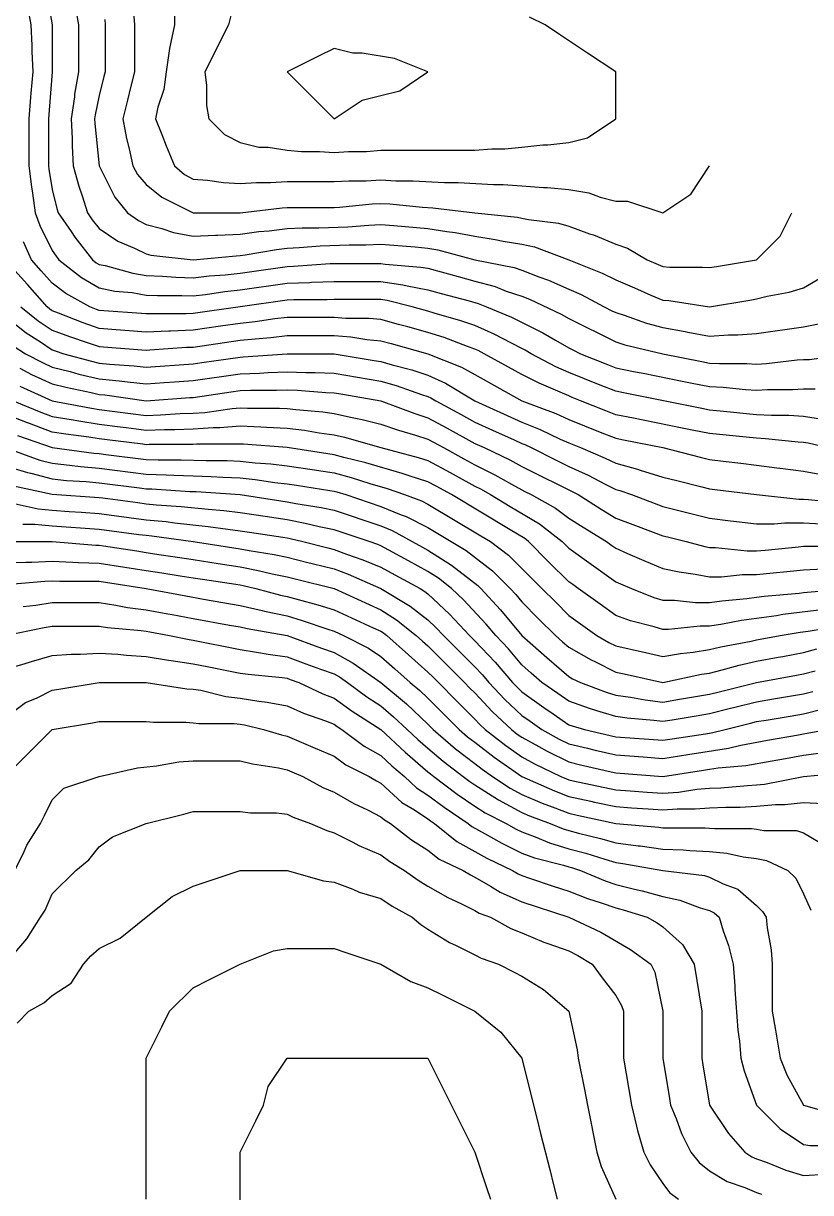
# Model space of a CAD drawing. Header units: inches. Extents: x 794995 to 811195, y 2485918 to 2508058.
# Drawn here: x 804547 to 805050, y 2506113 to 2506859 of the extents above; entities that cross this region are included whole.
import ezdxf

# ---------------------------------------------------------------- set-up
doc = ezdxf.new("R2010")
doc.units = ezdxf.units.IN
doc.header["$MEASUREMENT"] = 0
doc.layers.add('contour', color=7, linetype='Continuous')

msp = doc.modelspace()

# ---------------------------------------------------------------- linework, layer by layer
at = {"layer": 'contour'}
for points in [[(804560.54, 2506883.75), (804565.16, 2506858.36), (804565.16, 2506828.36), (804562.66, 2506798.36), (804562.66, 2506768.36), (804562.94, 2506766.14), (804565.16, 2506753.36), (804568.02, 2506741.22), (804568.91, 2506738.36), (804577.16, 2506726.36), (804579.56, 2506722.76), (804590.87, 2506708.36), (804593.28, 2506706.49), (804595.16, 2506705.36), (804598.91, 2506704.61), (804616.59, 2506699.79), (804625.16, 2506698.36), (804635.59, 2506697.93), (804644.05, 2506697.25), (804655.16, 2506696.82), (804665.5, 2506698.02), (804675.56, 2506698.76), (804685.16, 2506699.79), (804692.66, 2506700.86), (804715.16, 2506704.08), (804719.3, 2506704.22), (804742.76, 2506705.96), (804745.16, 2506706.05), (804775.16, 2506706.05), (804777.89, 2506705.63), (804800.54, 2506703.75), (804805.16, 2506702.91), (804824.45, 2506697.65), (804835.16, 2506694.72), (804848.02, 2506691.22), (804855.16, 2506688.36), (804865.16, 2506685.03), (804869.96, 2506683.16), (804890.36, 2506673.56), (804895.16, 2506670.86), (804925.16, 2506655.86), (804930.87, 2506654.08), (804955.16, 2506648.36), (804980.16, 2506643.36), (804985.16, 2506642.36), (804991.47, 2506642.05), (805008.84, 2506642.05), (805015.16, 2506641.69), (805021.47, 2506642.05), (805041.16, 2506644.36), (805045.16, 2506644.61), (805048.91, 2506644.61), (805075.16, 2506648.36)], [(804643.16, 2506888.36), (804643.16, 2506858.36), (804640.16, 2506843.36), (804638.02, 2506828.36), (804636.41, 2506817.11), (804632.66, 2506805.86), (804631.16, 2506798.36), (804635.16, 2506788.36), (804638.02, 2506781.22), (804643.16, 2506768.36), (804649.7, 2506762.91), (804655.16, 2506759.79), (804664.39, 2506759.13), (804674.57, 2506757.77), (804685.16, 2506757.11), (804695.75, 2506757.77), (804704.57, 2506757.77), (804715.16, 2506758.36), (804745.16, 2506758.36), (804754.63, 2506758.89), (804765.69, 2506758.89), (804775.16, 2506759.36), (804784.63, 2506758.89), (804795.69, 2506758.89), (804815.75, 2506757.77), (804824.57, 2506757.77), (804847.16, 2506756.36), (804853.16, 2506756.36), (804865.16, 2506755.5), (804879.01, 2506754.52), (804881.31, 2506754.52), (804895.16, 2506753.36), (804908.02, 2506751.22), (804915.16, 2506748.36), (804925.16, 2506745.86), (804932.66, 2506745.86), (804955.16, 2506738.36), (804973.16, 2506750.36), (804985.16, 2506768.36)], [(804549.01, 2506872.21), (804551.52, 2506858.36), (804552.12, 2506845.32), (804552.12, 2506841.4), (804552.66, 2506828.36), (804551.52, 2506814.72), (804551.31, 2506812.21), (804550.16, 2506798.36), (804550.16, 2506768.36), (804551.83, 2506755.03), (804552.53, 2506750.99), (804554.25, 2506738.36), (804557.16, 2506730.36), (804565.16, 2506714.36), (804567.56, 2506710.76), (804569.45, 2506708.36), (804583.91, 2506697.11), (804595.16, 2506690.36), (804605.16, 2506688.36), (804616.16, 2506687.36), (804625.16, 2506685.86), (804632.36, 2506685.56), (804647.96, 2506685.56), (804655.16, 2506685.28), (804662.98, 2506686.19), (804675.48, 2506688.04), (804685.16, 2506689.08), (804715.16, 2506693.36), (804729.64, 2506693.88), (804730.76, 2506693.96), (804745.16, 2506694.52), (804775.16, 2506694.52), (804789.16, 2506692.36), (804791.83, 2506691.69), (804805.16, 2506689.27), (804813.73, 2506686.93), (804831.41, 2506682.11), (804837.3, 2506680.5), (804842.66, 2506678.36), (804858.49, 2506671.69), (804878.49, 2506661.69), (804886.59, 2506656.93), (804895.16, 2506652.11), (804897.66, 2506650.86), (804902.66, 2506648.36), (804918.73, 2506641.93), (804925.16, 2506639.36), (804936.41, 2506637.11), (804942.66, 2506635.86), (804967.66, 2506630.86), (804973.91, 2506629.61), (804985.16, 2506627.36), (804993.73, 2506626.93), (805008.1, 2506625.42), (805015.16, 2506625.03), (805022.22, 2506625.42), (805038.1, 2506625.42), (805045.16, 2506625.86), (805052.66, 2506625.86)], [(804579.44, 2506872.65), (804581.83, 2506858.36), (804581.83, 2506828.36), (804579.44, 2506814.08), (804579.28, 2506812.48), (804577.16, 2506798.36), (804577.79, 2506785.73), (804577.79, 2506780.99), (804578.49, 2506768.36), (804582.12, 2506755.32), (804584.25, 2506749.27), (804587.66, 2506738.36), (804590.71, 2506733.92), (804595.16, 2506728.36), (804607.16, 2506720.36), (804617.66, 2506715.86), (804625.16, 2506712.11), (804628.16, 2506711.36), (804655.16, 2506708.36), (804682.55, 2506710.97), (804685.16, 2506711.09), (804688.32, 2506711.52), (804708.49, 2506715.03), (804715.16, 2506715.86), (804722.98, 2506716.19), (804736.27, 2506717.25), (804754.76, 2506717.96), (804765.56, 2506717.96), (804775.16, 2506718.36), (804796.98, 2506716.54), (804805.16, 2506715.86), (804811.59, 2506714.79), (804835.16, 2506708.36), (804860.16, 2506703.36), (804865.16, 2506701.69), (804876.07, 2506697.45), (804882.12, 2506695.32), (804895.16, 2506689.61), (804902.98, 2506686.19), (804917.66, 2506678.36), (804922.66, 2506675.86), (804925.16, 2506674.61), (804930.61, 2506672.91), (804944.72, 2506667.93), (804955.16, 2506665.03), (804969.44, 2506662.65), (804971.31, 2506662.21), (804985.16, 2506659.61), (804997.16, 2506660.36), (805003.16, 2506660.36), (805015.16, 2506661.22), (805045.16, 2506665.5), (805055.75, 2506667.77)], [(804598.69, 2506861.89), (804598.91, 2506858.36), (804598.91, 2506828.36), (804598.16, 2506825.36), (804595.16, 2506813.36), (804592.55, 2506800.97), (804592.16, 2506798.36), (804592.3, 2506795.5), (804595.16, 2506768.36), (804605.16, 2506748.36), (804613.16, 2506738.36), (804620.16, 2506733.36), (804625.16, 2506730.86), (804635.16, 2506728.36), (804642.66, 2506725.86), (804655.16, 2506723.36), (804669.44, 2506724.08), (804670.87, 2506724.08), (804685.16, 2506724.72), (804697.16, 2506726.36), (804703.73, 2506726.93), (804715.16, 2506728.36), (804724.76, 2506728.76), (804735.56, 2506728.76), (804754.05, 2506729.47), (804767.33, 2506730.54), (804775.16, 2506730.86), (804783.34, 2506730.18), (804805.16, 2506728.36), (804817.16, 2506726.36), (804822.66, 2506725.86), (804835.16, 2506723.36), (804848.2, 2506721.4), (804853.16, 2506720.36), (804865.16, 2506718.36), (804873.34, 2506716.54), (804895.16, 2506708.36), (804916.59, 2506699.79), (804925.16, 2506695.5), (804937.16, 2506690.36), (804947.66, 2506685.86), (804955.16, 2506682.65), (804959.16, 2506682.36), (804985.16, 2506678.36), (805010.87, 2506682.65), (805015.16, 2506683.36), (805021.83, 2506685.03), (805035.93, 2506687.59), (805045.16, 2506690.36), (805056.41, 2506697.11)], [(804617.16, 2506866.36), (804617.66, 2506858.36), (804617.66, 2506828.36), (804615.16, 2506818.36), (804613.16, 2506810.36), (804610.16, 2506798.36), (804612.53, 2506785.73), (804614.25, 2506779.27), (804616.59, 2506768.36), (804619.7, 2506762.91), (804625.16, 2506756.36), (804635.16, 2506748.36), (804655.16, 2506738.36), (804685.16, 2506738.36), (804712, 2506741.52), (804715.16, 2506741.69), (804745.16, 2506741.69), (804748.69, 2506741.89), (804769.44, 2506744.08), (804775.16, 2506744.36), (804780.87, 2506744.08), (804801.63, 2506741.89), (804808.32, 2506741.52), (804835.16, 2506738.36), (804862.3, 2506735.5), (804865.16, 2506735.03), (804869.45, 2506734.08), (804888.49, 2506731.69), (804895.16, 2506729.79), (804908.49, 2506725.03), (804911.04, 2506724.24), (804925.16, 2506718.36), (804932.66, 2506715.86), (804945.16, 2506708.36), (804952.16, 2506705.36), (804955.16, 2506704.08), (804959.77, 2506703.75), (804980.54, 2506703.75), (804985.16, 2506703.36), (804989.45, 2506704.08), (805015.16, 2506708.36), (805030.16, 2506723.36), (805037.66, 2506738.36)], [(804679.16, 2506864.36), (804677.66, 2506858.36), (804662.66, 2506828.36), (804663.73, 2506819.79), (804663.73, 2506806.93), (804665.16, 2506798.36), (804675.16, 2506788.36), (804685.16, 2506783.36), (804697.16, 2506780.36), (804703.16, 2506780.36), (804715.16, 2506778.36), (804724.39, 2506777.59), (804735.93, 2506777.59), (804745.16, 2506776.93), (804754.39, 2506777.59), (804765.93, 2506777.59), (804775.16, 2506778.36), (804835.16, 2506778.36), (804846.07, 2506779.27), (804854.25, 2506779.27), (804865.16, 2506780.36), (804878.49, 2506781.69), (804881.83, 2506781.69), (804895.16, 2506783.36), (804907.16, 2506786.36), (804925.16, 2506798.36), (804925.16, 2506828.36), (804907.16, 2506840.36), (804889.16, 2506852.36), (804880.16, 2506858.36), (804870.16, 2506863.36)], [(805057.16, 2506606.36), (805045.16, 2506608.36), (805035.69, 2506608.89), (805024.63, 2506608.89), (805015.16, 2506609.36), (804991.83, 2506611.69), (804985.16, 2506612.36), (804980.16, 2506613.36), (804930.16, 2506623.36), (804925.16, 2506624.36), (804915.16, 2506628.36), (804895.16, 2506636.36), (804886.88, 2506640.09), (804871.16, 2506648.36), (804867.38, 2506650.58), (804865.16, 2506651.69), (804858.49, 2506655.03), (804847.57, 2506660.78), (804835.16, 2506666.36), (804826.27, 2506669.47), (804809.16, 2506674.36), (804805.16, 2506675.63), (804795.16, 2506678.36), (804779.16, 2506682.36), (804775.16, 2506682.98), (804745.16, 2506682.98), (804740.71, 2506682.81), (804719.6, 2506682.81), (804715.16, 2506682.65), (804685.16, 2506678.36), (804655.16, 2506674.08), (804650.71, 2506673.92), (804629.6, 2506673.92), (804625.16, 2506673.75), (804595.16, 2506676.05), (804593.45, 2506676.65), (804589.16, 2506678.36), (804573.73, 2506686.93), (804565.16, 2506693.36), (804558.1, 2506701.3), (804551.83, 2506708.36), (804546.7, 2506719.9)], [(805072.3, 2506585.5), (805048.02, 2506591.22), (805045.16, 2506591.69), (805041.63, 2506591.89), (805020.87, 2506594.08), (805015.16, 2506594.36), (805008.49, 2506595.03), (804985.16, 2506597.36), (804973.91, 2506599.61), (804967.66, 2506600.86), (804942.66, 2506605.86), (804936.41, 2506607.11), (804925.16, 2506609.36), (804918.73, 2506611.93), (804902.66, 2506618.36), (804897.3, 2506620.5), (804895.16, 2506621.36), (804889.7, 2506623.82), (804876.27, 2506629.47), (804865.16, 2506635.03), (804856.59, 2506639.79), (804841.16, 2506648.36), (804837.23, 2506650.43), (804835.16, 2506651.36), (804830.54, 2506652.98), (804815.5, 2506658.71), (804805.16, 2506662), (804792.3, 2506665.5), (804786.41, 2506667.11), (804775.16, 2506670.18), (804767.66, 2506670.86), (804752.66, 2506670.86), (804745.16, 2506671.44), (804715.16, 2506671.44), (804707.33, 2506670.54), (804694.84, 2506668.68), (804685.16, 2506667.65), (804672.66, 2506665.86), (804655.16, 2506663.36), (804640.68, 2506662.84), (804639.56, 2506662.76), (804625.16, 2506662.21), (804595.16, 2506664.52), (804584.87, 2506668.08), (804569.16, 2506674.36), (804565.16, 2506675.86), (804563.66, 2506676.86), (804561.83, 2506678.36), (804549.28, 2506692.48), (804535.16, 2506708.36)], [(804545.16, 2506678.36), (804556.16, 2506669.36), (804565.16, 2506663.36), (804576.07, 2506659.27), (804588.1, 2506655.42), (804595.16, 2506652.98), (804625.16, 2506650.67), (804627.56, 2506650.76), (804651.02, 2506652.5), (804655.16, 2506652.65), (804685.16, 2506656.93), (804694.76, 2506657.96), (804704.81, 2506658.71), (804715.16, 2506659.9), (804745.16, 2506659.9), (804755.87, 2506659.08), (804766.16, 2506657.36), (804775.16, 2506656.54), (804781.59, 2506654.79), (804805.16, 2506648.36), (804826.59, 2506639.79), (804835.16, 2506635.03), (804845.87, 2506629.08), (804865.16, 2506618.36), (804886.88, 2506610.09), (804895.16, 2506606.36), (804915.16, 2506598.36), (804925.16, 2506594.36), (804930.16, 2506593.36), (804955.16, 2506588.36), (804979.16, 2506582.36), (804985.16, 2506580.86), (804993.73, 2506579.79), (805005.16, 2506578.36), (805015.16, 2506577.11), (805028.02, 2506575.5), (805031.83, 2506575.03), (805045.16, 2506573.36), (805057.79, 2506570.99)], [(804535.16, 2506672.36), (804548.49, 2506661.69), (804557.66, 2506655.86), (804565.16, 2506650.86), (804566.98, 2506650.18), (804572.66, 2506648.36), (804590.29, 2506643.5), (804595.16, 2506642.36), (804601.83, 2506641.69), (804617.42, 2506640.62), (804625.16, 2506639.79), (804655.16, 2506641.93), (804660.78, 2506642.74), (804685.16, 2506646.22), (804687.23, 2506646.29), (804715.16, 2506648.36), (804745.16, 2506648.36), (804770.87, 2506644.08), (804775.16, 2506643.36), (804782.22, 2506641.3), (804794.81, 2506638.02), (804805.16, 2506634.72), (804816.41, 2506629.61), (804835.16, 2506618.36), (804865.16, 2506604.72), (804876.77, 2506599.97), (804889.7, 2506593.82), (804895.16, 2506591.36), (804897.3, 2506590.5), (804902.66, 2506588.36), (804918.49, 2506581.69), (804925.16, 2506578.36), (804939.01, 2506574.52), (804940.87, 2506574.08), (804955.16, 2506569.61), (804964.16, 2506567.36), (804980.16, 2506563.36), (804985.16, 2506562.11), (804988.49, 2506561.69), (805015.16, 2506558.36), (805042.16, 2506555.36), (805045.16, 2506555.36), (805048.32, 2506555.2), (805069.94, 2506553.14)], [(804540.16, 2506653.36), (804548.02, 2506648.36), (804559.31, 2506642.51), (804565.16, 2506639.79), (804576.59, 2506636.93), (804582.19, 2506635.39), (804595.16, 2506632.36), (804607.89, 2506631.09), (804613.16, 2506630.36), (804625.16, 2506629.08), (804636.7, 2506629.9), (804643.16, 2506630.36), (804655.16, 2506631.22), (804685.16, 2506635.5), (804697.57, 2506635.95), (804703.16, 2506636.36), (804715.16, 2506636.82), (804727.16, 2506636.36), (804733.16, 2506636.36), (804745.16, 2506635.86), (804775.16, 2506630.86), (804784.84, 2506628.04), (804801.16, 2506622.36), (804805.16, 2506621.09), (804807.03, 2506620.24), (804810.16, 2506618.36), (804826.34, 2506609.54), (804835.16, 2506604.72), (804846.41, 2506599.61), (804860.16, 2506593.36), (804865.16, 2506591.09), (804867.09, 2506590.3), (804871.16, 2506588.36), (804887.16, 2506580.36), (804895.16, 2506576.36), (804907.57, 2506570.78), (804918.49, 2506565.03), (804925.16, 2506561.69), (804927.77, 2506560.97), (804935.16, 2506558.36), (804949.7, 2506552.91), (804955.16, 2506550.86), (804973.16, 2506546.36), (804985.16, 2506543.36), (804998.49, 2506541.69), (805002.3, 2506541.22), (805015.16, 2506539.61), (805026.41, 2506539.61), (805033.16, 2506540.36), (805045.16, 2506540.36), (805056.59, 2506539.79)], [(804544.39, 2506639.13), (804551.99, 2506635.19), (804565.16, 2506629.08), (804573.73, 2506626.93), (804589.94, 2506623.58), (804595.16, 2506622.36), (804598.8, 2506622), (804625.16, 2506618.36), (804653.16, 2506620.36), (804655.16, 2506620.5), (804679.53, 2506623.99), (804685.16, 2506624.79), (804691.83, 2506625.03), (804708.49, 2506625.03), (804715.16, 2506625.28), (804721.83, 2506625.03), (804739.94, 2506623.58), (804745.16, 2506623.36), (804749.45, 2506622.65), (804775.16, 2506618.36), (804796.88, 2506610.09), (804805.16, 2506607.45), (804817.51, 2506600.71), (804835.16, 2506591.09), (804841.16, 2506588.36), (804857.42, 2506580.62), (804865.16, 2506576.36), (804877.16, 2506570.36), (804889.16, 2506564.36), (804895.16, 2506561.36), (804897.23, 2506560.43), (804901.16, 2506558.36), (804915.93, 2506549.13), (804925.16, 2506543.36), (804936.07, 2506539.27), (804949.16, 2506534.36), (804955.16, 2506532.11), (804958.16, 2506531.36), (804970.16, 2506528.36), (804982, 2506525.2), (804985.16, 2506524.61), (804988.91, 2506524.61), (805009.16, 2506522.36), (805015.16, 2506522.36), (805020.61, 2506522.91), (805041.83, 2506525.03), (805045.16, 2506525.36), (805048.02, 2506525.5), (805072.3, 2506525.5)], [(804544.39, 2506627.59), (804565.16, 2506618.36), (804590.29, 2506613.5), (804595.16, 2506612.74), (804625.16, 2506608.99), (804634.25, 2506609.27), (804646.88, 2506610.09), (804655.16, 2506610.36), (804662.66, 2506610.86), (804680.16, 2506613.36), (804685.16, 2506613.75), (804689.96, 2506613.56), (804710.36, 2506613.56), (804715.16, 2506613.36), (804720.87, 2506612.65), (804737.96, 2506611.16), (804745.16, 2506610.18), (804755.75, 2506607.77), (804763.16, 2506606.36), (804775.16, 2506603.36), (804786.27, 2506599.47), (804797.16, 2506596.36), (804805.16, 2506593.82), (804808.69, 2506591.89), (804815.16, 2506588.36), (804828.1, 2506581.3), (804835.16, 2506577.45), (804847.89, 2506571.09), (804858.49, 2506565.03), (804865.16, 2506561.36), (804867.16, 2506560.36), (804871.16, 2506558.36), (804886.59, 2506549.79), (804895.16, 2506543.36), (804904.39, 2506537.59), (804919.16, 2506528.36), (804922.66, 2506525.86), (804925.16, 2506524.08), (804932.66, 2506520.86), (804943.16, 2506516.36), (804955.16, 2506511.22), (804965.75, 2506508.95), (804975.93, 2506507.59), (804985.16, 2506505.86), (804992.66, 2506505.86), (805006.16, 2506507.36), (805015.16, 2506507.36), (805045.16, 2506510.36), (805057.79, 2506510.99)], [(804540.16, 2506618.36), (804557.84, 2506611.04), (804565.16, 2506608.36), (804577.16, 2506606.36), (804582.19, 2506605.39), (804595.16, 2506603.36), (804608.49, 2506601.69), (804612.3, 2506601.22), (804625.16, 2506599.61), (804636.77, 2506599.97), (804643.55, 2506599.97), (804655.16, 2506600.36), (804668.02, 2506601.22), (804672.3, 2506601.22), (804685.16, 2506602.21), (804698.49, 2506601.69), (804702.12, 2506601.4), (804715.16, 2506600.86), (804726.27, 2506599.47), (804735.69, 2506597.83), (804745.16, 2506596.54), (804751.83, 2506595.03), (804775.16, 2506588.36), (804798.95, 2506582.15), (804805.16, 2506580.18), (804819.28, 2506572.48), (804823.16, 2506570.36), (804835.16, 2506563.82), (804838.8, 2506562), (804845.16, 2506558.36), (804857.66, 2506550.86), (804876.41, 2506539.61), (804890.87, 2506528.36), (804893.02, 2506526.22), (804895.16, 2506524.08), (804925.16, 2506502.65), (804928.16, 2506501.36), (804935.16, 2506498.36), (804949.44, 2506492.65), (804955.16, 2506490.86), (804962.66, 2506490.86), (804976.16, 2506489.36), (804985.16, 2506489.36), (804992.98, 2506490.54), (805008.84, 2506492.05), (805015.16, 2506492.91), (805019.96, 2506493.56), (805042.3, 2506495.5), (805045.16, 2506495.86), (805047.38, 2506496.14), (805075.16, 2506498.36)], [(805058.49, 2506485.03), (805031.83, 2506481.69), (805027.79, 2506480.99), (805015.16, 2506479.27), (805005.56, 2506477.96), (804992.22, 2506475.42), (804985.16, 2506474.36), (804979.16, 2506474.36), (804958.91, 2506472.11), (804955.16, 2506472.11), (804949.7, 2506473.82), (804934.63, 2506477.83), (804925.16, 2506481.22), (804915.16, 2506488.36), (804901.16, 2506498.36), (804897.66, 2506500.86), (804895.16, 2506502.65), (804882.3, 2506515.5), (804869.45, 2506528.36), (804867.03, 2506530.24), (804857.66, 2506535.86), (804820.16, 2506558.36), (804810.45, 2506563.66), (804805.16, 2506566.54), (804793.16, 2506570.36), (804788.71, 2506571.91), (804765.48, 2506578.68), (804751.47, 2506582.05), (804745.16, 2506583.75), (804741.16, 2506584.36), (804715.16, 2506588.36), (804687.38, 2506590.58), (804685.16, 2506590.67), (804683.02, 2506590.5), (804657.3, 2506590.5), (804655.16, 2506590.36), (804653.22, 2506590.3), (804627.09, 2506590.3), (804625.16, 2506590.24), (804623.02, 2506590.5), (804600.16, 2506593.36), (804595.16, 2506593.99), (804588.49, 2506595.03), (804573.73, 2506596.93), (804565.16, 2506598.36), (804550.53, 2506603.73), (804549.28, 2506604.24), (804535.16, 2506609.79)], [(804542.85, 2506596.05), (804565.16, 2506588.36), (804591.73, 2506584.93), (804595.16, 2506584.61), (804599.45, 2506584.08), (804625.16, 2506580.86), (804632.9, 2506580.62), (804647.42, 2506580.62), (804663.44, 2506580.09), (804676.88, 2506580.09), (804685.16, 2506579.79), (804694.76, 2506578.76), (804704.81, 2506578.02), (804715.16, 2506576.82), (804731.16, 2506574.36), (804745.16, 2506572.21), (804756.07, 2506569.27), (804768.1, 2506565.42), (804779.03, 2506562.23), (804790.16, 2506558.36), (804801.16, 2506554.36), (804805.16, 2506552.36), (804838.91, 2506532.11), (804845.16, 2506528.36), (804856.59, 2506519.79), (804865.16, 2506511.22), (804878.02, 2506498.36), (804886.59, 2506489.79), (804895.16, 2506481.22), (804902.66, 2506475.86), (804913.16, 2506468.36), (804920.71, 2506463.92), (804925.16, 2506461.69), (804944.25, 2506457.45), (804955.16, 2506455.03), (804966.59, 2506456.93), (804974.57, 2506457.77), (804985.16, 2506459.36), (804992.36, 2506461.16), (805011.63, 2506464.83), (805015.16, 2506465.63), (805017.47, 2506466.05), (805030.16, 2506468.36), (805042.94, 2506470.58), (805048.02, 2506471.22), (805068.95, 2506474.57)], [(804535.16, 2506588.36), (804557.26, 2506580.47), (804565.16, 2506578.36), (804576.27, 2506577.25), (804583.16, 2506576.36), (804595.16, 2506575.24), (804625.16, 2506571.49), (804637.89, 2506571.09), (804642.74, 2506570.78), (804655.16, 2506570.36), (804666.77, 2506569.97), (804674.05, 2506569.47), (804685.16, 2506569.08), (804694.84, 2506568.04), (804707.33, 2506566.19), (804715.16, 2506565.28), (804721.16, 2506564.36), (804742.43, 2506561.09), (804745.16, 2506560.67), (804746.98, 2506560.18), (804752.66, 2506558.36), (804775.16, 2506550.86), (804788.02, 2506545.5), (804791.16, 2506544.36), (804805.16, 2506537.36), (804829.53, 2506522.74), (804846.41, 2506509.61), (804857.66, 2506498.36), (804861.29, 2506494.49), (804865.16, 2506489.79), (804875.87, 2506479.08), (804886.59, 2506468.36), (804891.16, 2506464.36), (804895.16, 2506460.86), (804909.56, 2506452.76), (804911.83, 2506451.69), (804925.16, 2506445.03), (804930.61, 2506443.82), (804955.16, 2506438.36), (804979.94, 2506443.58), (804985.16, 2506444.36), (804993.16, 2506446.36), (805004.05, 2506449.47), (805015.16, 2506452), (805029.01, 2506454.52), (805031.83, 2506455.03), (805045.16, 2506457.45), (805053.73, 2506459.79)], [(804535.16, 2506576.82), (804549.28, 2506572.48), (804551.52, 2506572), (804565.16, 2506568.36), (804574.25, 2506567.45), (804586.88, 2506566.64), (804595.16, 2506565.86), (804620.87, 2506562.65), (804625.16, 2506562.11), (804628.8, 2506562), (804653.09, 2506560.43), (804657.09, 2506560.3), (804685.16, 2506558.36), (804711.16, 2506554.36), (804715.16, 2506553.75), (804720.87, 2506552.65), (804736.88, 2506550.09), (804745.16, 2506548.36), (804775.16, 2506538.36), (804782.22, 2506535.42), (804795.16, 2506528.36), (804801.63, 2506524.83), (804805.16, 2506522.91), (804820.16, 2506513.36), (804837.03, 2506500.24), (804838.91, 2506498.36), (804851.61, 2506484.81), (804865.16, 2506468.36), (804881.16, 2506454.36), (804895.16, 2506442.11), (804897.56, 2506440.76), (804902.66, 2506438.36), (804918.95, 2506432.15), (804925.16, 2506430.18), (804934.63, 2506428.89), (804944.05, 2506427.25), (804955.16, 2506425.86), (804965.87, 2506427.65), (804976.16, 2506429.36), (804985.16, 2506430.86), (804991.16, 2506432.36), (805015.16, 2506438.36), (805040.54, 2506442.98), (805045.16, 2506443.82), (805052.66, 2506445.86)], [(805051.16, 2506432.36), (805045.16, 2506430.86), (805036.16, 2506429.36), (805025.87, 2506427.65), (805015.16, 2506425.86), (805001.16, 2506422.36), (804998.49, 2506421.69), (804985.16, 2506418.36), (804976.59, 2506416.93), (804961.16, 2506414.36), (804955.16, 2506413.36), (804949.44, 2506414.08), (804932.36, 2506415.56), (804925.16, 2506416.54), (804913.16, 2506420.36), (804908.49, 2506421.69), (804895.16, 2506426.36), (804888.1, 2506431.3), (804878.02, 2506438.36), (804871.16, 2506444.36), (804865.16, 2506449.61), (804856.59, 2506459.79), (804848.49, 2506468.36), (804842.43, 2506475.63), (804827.89, 2506491.09), (804820.16, 2506498.36), (804811.83, 2506505.03), (804805.16, 2506509.27), (804792.81, 2506516.01), (804775.16, 2506525.63), (804773.22, 2506526.43), (804767.66, 2506528.36), (804745.16, 2506535.86), (804735.69, 2506537.83), (804726.77, 2506539.97), (804715.16, 2506542.21), (804701.16, 2506544.36), (804685.16, 2506546.82), (804674.81, 2506548.02), (804664.76, 2506548.76), (804647.42, 2506550.62), (804631.83, 2506551.69), (804625.16, 2506552.36), (804619.87, 2506553.07), (804597.47, 2506556.05), (804595.16, 2506556.36), (804565.16, 2506558.36), (804540.45, 2506563.66)], [(804540.87, 2506552.65), (804556.07, 2506549.27), (804565.16, 2506548.36), (804575.87, 2506547.65), (804583.91, 2506547.11), (804595.16, 2506546.36), (804625.16, 2506542.36), (804637.89, 2506541.09), (804643.16, 2506540.36), (804664.84, 2506538.04), (804677.33, 2506536.19), (804685.16, 2506535.28), (804691.16, 2506534.36), (804712.43, 2506531.09), (804715.16, 2506530.67), (804717.09, 2506530.3), (804725.16, 2506528.36), (804741.16, 2506524.36), (804745.16, 2506523.36), (804753.16, 2506520.36), (804763.55, 2506516.75), (804775.16, 2506512), (804783.98, 2506507.18), (804800.16, 2506498.36), (804803.28, 2506496.49), (804805.16, 2506495.03), (804818.87, 2506482.08), (804831.83, 2506468.36), (804835.16, 2506465.03), (804848.13, 2506451.33), (804859.16, 2506438.36), (804862.08, 2506435.28), (804865.16, 2506432.36), (804879.28, 2506422.48), (804885.16, 2506418.36), (804895.16, 2506411.36), (804897.38, 2506410.58), (804905.16, 2506408.36), (804925.16, 2506403.75), (804955.16, 2506401.44), (804961.16, 2506402.36), (804982.43, 2506405.63), (804985.16, 2506406.05), (804987.16, 2506406.36), (804995.16, 2506408.36), (805011.16, 2506412.36), (805015.16, 2506413.36), (805021.16, 2506414.36), (805036.59, 2506416.93), (805045.16, 2506418.36), (805058.49, 2506421.69)], [(804546.27, 2506539.47), (804554.05, 2506539.47), (804565.16, 2506538.36), (804595.16, 2506536.36), (804620.54, 2506532.98), (804625.16, 2506532.36), (804628.8, 2506532), (804655.16, 2506528.36), (804681.16, 2506524.36), (804685.16, 2506523.75), (804690.87, 2506522.65), (804706.88, 2506520.09), (804715.16, 2506518.36), (804728.49, 2506515.03), (804731.16, 2506514.36), (804745.16, 2506510.86), (804754.25, 2506507.45), (804775.16, 2506498.36), (804793.91, 2506487.11), (804805.16, 2506478.36), (804810.3, 2506473.5), (804815.16, 2506468.36), (804825.16, 2506458.36), (804835.16, 2506448.36), (804840.02, 2506443.23), (804844.16, 2506438.36), (804854.39, 2506427.59), (804865.16, 2506417.36), (804870.45, 2506413.66), (804878.02, 2506408.36), (804889, 2506402.21), (804895.16, 2506399.13), (804907.16, 2506396.36), (804912.03, 2506395.24), (804925.16, 2506392.21), (804942.66, 2506390.86), (804955.16, 2506389.9), (804971.16, 2506392.36), (804997.16, 2506396.36), (805005.16, 2506398.36), (805022.08, 2506401.44), (805041.83, 2506405.03), (805045.16, 2506405.63), (805047.56, 2506405.96), (805060.16, 2506408.36)], [(804535.16, 2506528.36), (804565.16, 2506528.36), (804592.94, 2506526.14), (804595.16, 2506526.05), (804597.89, 2506525.63), (804619.16, 2506522.36), (804625.16, 2506521.44), (804633.34, 2506520.18), (804645.16, 2506518.36), (804655.16, 2506516.82), (804671.16, 2506514.36), (804685.16, 2506512.21), (804696.77, 2506509.97), (804705.69, 2506507.83), (804715.16, 2506505.86), (804721.16, 2506504.36), (804745.16, 2506498.36), (804775.16, 2506484.72), (804785.16, 2506478.36), (804797.66, 2506468.36), (804801.63, 2506464.83), (804805.16, 2506461.69), (804816.83, 2506450.03), (804828.49, 2506438.36), (804831.83, 2506435.03), (804835.16, 2506431.69), (804846.51, 2506419.71), (804858.49, 2506408.36), (804862.23, 2506405.43), (804865.16, 2506403.36), (804876.07, 2506397.45), (804881.31, 2506394.52), (804895.16, 2506387.59), (804902.66, 2506385.86), (804922.16, 2506381.36), (804925.16, 2506380.67), (804955.16, 2506378.36), (804981.16, 2506382.36), (804985.16, 2506382.98), (804990.61, 2506383.82), (805008.24, 2506385.28), (805025.16, 2506388.36), (805033.62, 2506389.9), (805045.16, 2506392), (805059.56, 2506393.96)], [(804535.16, 2506514.72), (804548.2, 2506515.32), (804552.12, 2506515.32), (804565.16, 2506515.86), (804578.2, 2506515.32), (804581.83, 2506515.03), (804595.16, 2506514.52), (804611.52, 2506512), (804625.16, 2506509.9), (804635.16, 2506508.36), (804646.98, 2506506.54), (804655.16, 2506505.28), (804661.16, 2506504.36), (804682.43, 2506501.09), (804685.16, 2506500.67), (804687.09, 2506500.3), (804695.16, 2506498.36), (804711.02, 2506494.22), (804715.16, 2506493.36), (804722.22, 2506491.3), (804734.81, 2506488.02), (804745.16, 2506484.72), (804756.41, 2506479.61), (804770.16, 2506473.36), (804775.16, 2506471.09), (804776.83, 2506470.03), (804778.91, 2506468.36), (804792.81, 2506456.01), (804805.16, 2506445.03), (804808.49, 2506441.69), (804811.83, 2506438.36), (804823.49, 2506426.69), (804835.16, 2506415.03), (804838.4, 2506411.6), (804841.83, 2506408.36), (804854.91, 2506398.12), (804865.16, 2506390.86), (804873.27, 2506386.47), (804890.16, 2506378.36), (804893.62, 2506376.82), (804895.16, 2506376.22), (804897.89, 2506375.63), (804925.16, 2506369.79), (804934.39, 2506369.13), (804945.16, 2506368.36), (804955.16, 2506367.65), (804965.16, 2506368.36), (804976.98, 2506370.18), (804985.16, 2506370.86), (804992.36, 2506371.16), (805009.44, 2506372.65), (805015.16, 2506372.91), (805020.16, 2506373.36), (805045.16, 2506378.36), (805072.55, 2506380.97)], [(804538.02, 2506501.22), (804560.36, 2506503.16), (804565.16, 2506503.36), (804569.96, 2506503.16), (804590.36, 2506503.16), (804595.16, 2506502.98), (804599.16, 2506502.36), (804625.16, 2506498.36), (804650.54, 2506493.75), (804661.83, 2506491.69), (804685.16, 2506487.45), (804699.28, 2506484.24), (804700.68, 2506483.88), (804715.16, 2506480.86), (804724.84, 2506478.04), (804741.16, 2506472.36), (804745.16, 2506471.09), (804751.16, 2506468.36), (804767.16, 2506460.36), (804775.16, 2506455.03), (804783.98, 2506447.18), (804793.91, 2506438.36), (804800.02, 2506433.22), (804805.16, 2506428.36), (804815.16, 2506418.36), (804825.16, 2506408.36), (804830.54, 2506403.75), (804835.16, 2506400.18), (804847.47, 2506390.67), (804865.16, 2506378.36), (804885.93, 2506369.13), (804895.16, 2506365.5), (804909.28, 2506362.48), (804911.52, 2506362), (804925.16, 2506359.08), (804935.16, 2506358.36), (804945.93, 2506357.59), (804955.16, 2506356.93), (804964.39, 2506357.59), (804975.93, 2506357.59), (804985.16, 2506358.36), (804995.59, 2506358.8), (805004.72, 2506358.8), (805015.16, 2506359.27), (805027.16, 2506360.36), (805033.16, 2506360.36), (805045.16, 2506361.69), (805057.79, 2506360.99)], [(804546.59, 2506486.93), (804554.57, 2506487.77), (804565.16, 2506489.36), (804595.16, 2506489.36), (804605.75, 2506487.77), (804613.16, 2506486.36), (804625.16, 2506484.72), (804639.01, 2506482.21), (804641.83, 2506481.69), (804655.16, 2506479.27), (804678.49, 2506475.03), (804685.16, 2506473.82), (804689.6, 2506472.81), (804715.16, 2506468.36), (804737.16, 2506460.36), (804745.16, 2506457.45), (804757.51, 2506450.71), (804775.16, 2506438.36), (804791.44, 2506424.65), (804805.16, 2506411.69), (804808.49, 2506408.36), (804822.85, 2506396.05), (804835.16, 2506386.54), (804839.77, 2506382.98), (804846.41, 2506378.36), (804857.66, 2506370.86), (804865.16, 2506366.82), (804878.13, 2506361.33), (804884.57, 2506358.95), (804895.16, 2506354.79), (804900.45, 2506353.66), (804925.16, 2506348.36), (804952.76, 2506345.96), (804955.16, 2506345.63), (804958.02, 2506345.5), (804982.3, 2506345.5), (804985.16, 2506345.36), (804988.49, 2506345.03), (805011.83, 2506345.03), (805015.16, 2506344.61), (805019.77, 2506343.75), (805040.54, 2506343.75), (805045.16, 2506342.36), (805060.16, 2506333.36)], [(804535.16, 2506468.36), (804559.94, 2506473.58), (804565.16, 2506474.36), (804595.16, 2506474.36), (804600.38, 2506473.58), (804622, 2506471.52), (804625.16, 2506471.09), (804627.47, 2506470.67), (804640.16, 2506468.36), (804652.55, 2506465.75), (804655.16, 2506465.36), (804685.16, 2506459.36), (804695.75, 2506457.77), (804703.16, 2506456.36), (804715.16, 2506454.72), (804727.16, 2506450.36), (804736.59, 2506446.93), (804745.16, 2506443.82), (804748.69, 2506441.89), (804753.73, 2506438.36), (804766.07, 2506429.27), (804775.16, 2506423.36), (804783.27, 2506416.47), (804791.83, 2506408.36), (804798.67, 2506401.87), (804805.16, 2506396.36), (804814.89, 2506388.09), (804827.66, 2506378.36), (804831.92, 2506375.12), (804835.16, 2506372.91), (804850.16, 2506363.36), (804865.16, 2506355.28), (804870.02, 2506353.23), (804883.16, 2506348.36), (804891.63, 2506344.83), (804895.16, 2506343.75), (804901.47, 2506342.05), (804915.48, 2506338.68), (804925.16, 2506335.86), (804939.44, 2506334.08), (804940.76, 2506333.96), (804955.16, 2506332), (804968.2, 2506331.4), (804972.53, 2506330.99), (804985.16, 2506330.36), (804996.07, 2506329.27), (805006.59, 2506326.93), (805015.16, 2506325.86), (805021.47, 2506324.68), (805035.16, 2506318.36), (805040.16, 2506313.36), (805045.16, 2506303.36), (805049.77, 2506292.98)], [(804535.16, 2506446.93), (804547.16, 2506450.36), (804551.83, 2506451.69), (804565.16, 2506455.5), (804577.16, 2506456.36), (804583.16, 2506456.36), (804595.16, 2506457.11), (804607.16, 2506456.36), (804612.53, 2506455.73), (804625.16, 2506455.03), (804639.44, 2506452.65), (804641.04, 2506452.48), (804655.16, 2506450.36), (804665.16, 2506448.36), (804677.66, 2506445.86), (804685.16, 2506444.36), (804690.38, 2506443.58), (804712, 2506441.52), (804715.16, 2506441.09), (804717.16, 2506440.36), (804722.66, 2506438.36), (804737.96, 2506431.16), (804745.16, 2506428.36), (804756.77, 2506419.97), (804775.16, 2506408.36), (804790.56, 2506393.77), (804805.16, 2506381.36), (804806.78, 2506379.98), (804808.91, 2506378.36), (804823.81, 2506367.01), (804835.16, 2506359.27), (804841.83, 2506355.03), (804855.16, 2506348.36), (804861.52, 2506344.72), (804865.16, 2506342.91), (804873.73, 2506339.79), (804882.81, 2506336.01), (804895.16, 2506332.21), (804906.07, 2506329.27), (804918.1, 2506325.42), (804925.16, 2506323.36), (804929.6, 2506322.81), (804955.16, 2506318.36), (804981.83, 2506315.03), (804985.16, 2506314.08), (804993.73, 2506309.79), (805003.16, 2506306.36), (805015.16, 2506295.86), (805018.91, 2506292.11), (805021.16, 2506288.36), (805021.83, 2506281.69), (805024.39, 2506267.59), (805025.16, 2506258.36), (805025.16, 2506228.36), (805027.16, 2506216.36), (805030.16, 2506198.36), (805034.57, 2506187.77), (805045.16, 2506168.36), (805068.49, 2506161.69)], [(804535.16, 2506415.86), (804548.02, 2506425.5), (804555.16, 2506428.36), (804565.16, 2506433.36), (804569.45, 2506434.08), (804595.16, 2506438.36), (804625.16, 2506438.36), (804651.16, 2506434.36), (804655.16, 2506434.08), (804660.16, 2506433.36), (804676.16, 2506429.36), (804685.16, 2506428.36), (804697.16, 2506426.36), (804702.53, 2506425.73), (804715.16, 2506423.36), (804725.59, 2506418.8), (804739.7, 2506413.82), (804745.16, 2506411.69), (804747.09, 2506410.3), (804750.16, 2506408.36), (804764.45, 2506397.65), (804775.16, 2506391.69), (804782.02, 2506385.22), (804790.16, 2506378.36), (804797.89, 2506371.09), (804805.16, 2506366.36), (804815.44, 2506358.65), (804830.87, 2506348.36), (804833.22, 2506346.43), (804841.83, 2506341.69), (804852.43, 2506335.63), (804865.16, 2506329.27), (804873.16, 2506326.36), (804891.83, 2506321.69), (804895.16, 2506320.67), (804896.98, 2506320.18), (804902.66, 2506318.36), (804918.49, 2506311.69), (804925.16, 2506309.36), (804937.16, 2506306.36), (804942.12, 2506305.32), (804955.16, 2506301.69), (804966.07, 2506299.27), (804979.16, 2506294.36), (804985.16, 2506292.65), (804988.02, 2506291.22), (804991.16, 2506288.36), (804993.73, 2506279.79), (804997.16, 2506270.36), (805000.16, 2506258.36), (805001.31, 2506244.52), (805001.31, 2506242.21), (805003.16, 2506216.36), (805004.25, 2506209.27), (805005.16, 2506198.36), (805007.16, 2506190.36), (805015.16, 2506168.36), (805030.16, 2506153.36), (805045.16, 2506143.36), (805049.45, 2506142.65), (805070.87, 2506142.65)], [(804535.16, 2506378.36), (804565.16, 2506408.36), (804590.87, 2506412.65), (804595.16, 2506413.36), (804625.16, 2506413.36), (804629.77, 2506412.98), (804650.54, 2506412.98), (804655.16, 2506412.65), (804658.91, 2506412.11), (804681.41, 2506412.11), (804685.16, 2506411.69), (804688.02, 2506411.22), (804700.16, 2506408.36), (804711.63, 2506404.83), (804715.16, 2506404.08), (804722.66, 2506400.86), (804733.16, 2506396.36), (804745.16, 2506391.22), (804752.66, 2506385.86), (804767.66, 2506378.36), (804772.3, 2506375.5), (804775.16, 2506374.08), (804788.49, 2506361.69), (804796.59, 2506356.93), (804805.16, 2506351.36), (804806.87, 2506350.08), (804809.45, 2506348.36), (804823.55, 2506336.75), (804842.9, 2506326.1), (804859.16, 2506318.36), (804862.85, 2506316.05), (804865.16, 2506315.03), (804870.16, 2506313.36), (804885.16, 2506308.36), (804895.16, 2506305.03), (804907.16, 2506300.36), (804915.93, 2506297.59), (804925.16, 2506294.36), (804929.96, 2506293.16), (804945.16, 2506288.36), (804951.63, 2506284.83), (804955.16, 2506282.36), (804967.79, 2506270.99), (804975.16, 2506258.36), (804980.16, 2506228.36), (804980.16, 2506198.36), (804980.87, 2506194.08), (804985.16, 2506168.36), (804997.16, 2506150.36), (805007.66, 2506138.36), (805012.16, 2506135.36), (805015.16, 2506134.08), (805021.83, 2506131.69), (805033.73, 2506126.93), (805045.16, 2506123.36), (805059.28, 2506124.24)], [(804541.16, 2506318.36), (804547.16, 2506330.36), (804549.01, 2506334.52), (804557.66, 2506348.36), (804560.16, 2506353.36), (804565.16, 2506363.36), (804572.66, 2506370.86), (804595.16, 2506378.36), (804619.7, 2506383.82), (804631.83, 2506385.03), (804645.93, 2506387.59), (804655.16, 2506388.36), (804685.16, 2506388.36), (804693.16, 2506386.36), (804709.7, 2506383.82), (804715.16, 2506382.65), (804718.16, 2506381.36), (804725.16, 2506378.36), (804738.1, 2506371.3), (804745.16, 2506368.36), (804757.79, 2506360.99), (804766.59, 2506356.93), (804775.16, 2506352.65), (804777.38, 2506350.58), (804781.16, 2506348.36), (804794.72, 2506337.93), (804805.16, 2506331.22), (804812.36, 2506325.56), (804827.66, 2506318.36), (804832.3, 2506315.5), (804835.16, 2506314.08), (804845.16, 2506308.36), (804851.31, 2506304.52), (804865.16, 2506298.36), (804895.16, 2506288.36), (804915.69, 2506278.89), (804934.63, 2506267.83), (804947.66, 2506258.36), (804950.16, 2506253.36), (804955.16, 2506228.36), (804955.16, 2506198.36), (804959.45, 2506172.65), (804960.16, 2506168.36), (804963.73, 2506159.79), (804967.16, 2506150.36), (804973.16, 2506138.36), (804978.49, 2506131.69), (804985.16, 2506126.36), (804996.41, 2506119.61), (805007.66, 2506115.86), (805015.16, 2506112.65), (805018.32, 2506111.52)], [(804535.16, 2506258.36), (804549.01, 2506274.52), (804557.66, 2506288.36), (804560.54, 2506292.98), (804565.16, 2506303.36), (804580.16, 2506318.36), (804588.49, 2506325.03), (804595.16, 2506333.36), (804603.73, 2506339.79), (804625.16, 2506348.36), (804649.16, 2506354.36), (804655.16, 2506355.86), (804685.16, 2506355.86), (804691.83, 2506355.03), (804708.49, 2506355.03), (804715.16, 2506354.36), (804719.16, 2506352.36), (804730.16, 2506348.36), (804740.54, 2506343.75), (804745.16, 2506342.36), (804757.16, 2506336.36), (804761.04, 2506334.24), (804775.16, 2506328.36), (804780.87, 2506324.08), (804790.16, 2506318.36), (804798.84, 2506312.05), (804805.16, 2506308.36), (804817.79, 2506300.99), (804826.59, 2506296.93), (804835.16, 2506292.65), (804837.89, 2506291.09), (804845.16, 2506288.36), (804858.1, 2506281.3), (804865.16, 2506278.36), (804879.28, 2506272.48), (804881.83, 2506271.69), (804895.16, 2506266.93), (804900.87, 2506264.08), (804910.16, 2506258.36), (804916.59, 2506249.79), (804925.16, 2506238.36), (804928.91, 2506232.11), (804930.16, 2506228.36), (804930.16, 2506198.36), (804935.16, 2506168.36), (804938.49, 2506155.03), (804939.01, 2506152.21), (804943.16, 2506138.36), (804947.16, 2506130.36), (804955.16, 2506118.36), (804959.45, 2506112.65), (804965.16, 2506108.36)], [(804542.66, 2506220.86), (804550.16, 2506228.36), (804559.7, 2506233.82), (804565.16, 2506238.36), (804577.16, 2506246.36), (804585.16, 2506258.36), (804589.7, 2506263.82), (804595.16, 2506268.36), (804608.49, 2506275.03), (804625.16, 2506288.36), (804641.83, 2506301.69), (804655.16, 2506308.36), (804685.16, 2506318.36), (804715.16, 2506318.36), (804738.49, 2506311.69), (804745.16, 2506310.86), (804757.16, 2506306.36), (804761.31, 2506304.52), (804775.16, 2506300.36), (804782.22, 2506295.42), (804795.16, 2506288.36), (804800.54, 2506283.75), (804805.16, 2506280.86), (804819.01, 2506272.21), (804823.16, 2506270.36), (804835.16, 2506264.36), (804839.16, 2506262.36), (804850.16, 2506258.36), (804860.16, 2506253.36), (804865.16, 2506250.86), (804879.01, 2506242.21), (804895.16, 2506228.36), (804900.61, 2506203.82), (804901.16, 2506198.36), (804905.16, 2506178.36), (804907.16, 2506168.36), (804913.16, 2506138.36), (804915.93, 2506129.13), (804925.16, 2506108.36)], [(804625.16, 2506108.36), (804625.16, 2506198.36), (804635.16, 2506218.36), (804640.16, 2506228.36), (804655.16, 2506243.36), (804665.16, 2506248.36), (804685.16, 2506258.36), (804706.59, 2506266.93), (804715.16, 2506268.36), (804745.16, 2506268.36), (804752.66, 2506265.86), (804775.16, 2506258.36), (804794.25, 2506247.45), (804805.16, 2506243.36), (804815.16, 2506238.36), (804835.16, 2506228.36), (804851.83, 2506215.03), (804865.16, 2506198.36), (804871.16, 2506174.36), (804875.16, 2506158.36), (804877.16, 2506150.36), (804883.16, 2506126.36), (804885.16, 2506118.36), (804887.66, 2506108.36)], [(804685.16, 2505868.36), (804685.16, 2506138.36), (804695.16, 2506158.36), (804700.16, 2506168.36), (804703.16, 2506180.36), (804715.16, 2506198.36), (804805.16, 2506198.36), (804815.16, 2506178.36), (804825.16, 2506158.36), (804835.16, 2506138.36), (804842.66, 2506115.86), (804845.16, 2506108.36)]]:
    msp.add_lwpolyline(points, dxfattribs=at)
msp.add_lwpolyline([(804775.16, 2506813.36), (804787.16, 2506816.36), (804805.16, 2506828.36), (804783.73, 2506836.93), (804763.16, 2506840.36), (804757.16, 2506840.36), (804745.16, 2506843.36), (804735.16, 2506838.36), (804715.16, 2506828.36), (804745.16, 2506798.36), (804763.16, 2506810.36)], close=True, dxfattribs=at)

doc.saveas('drawing.dxf')
